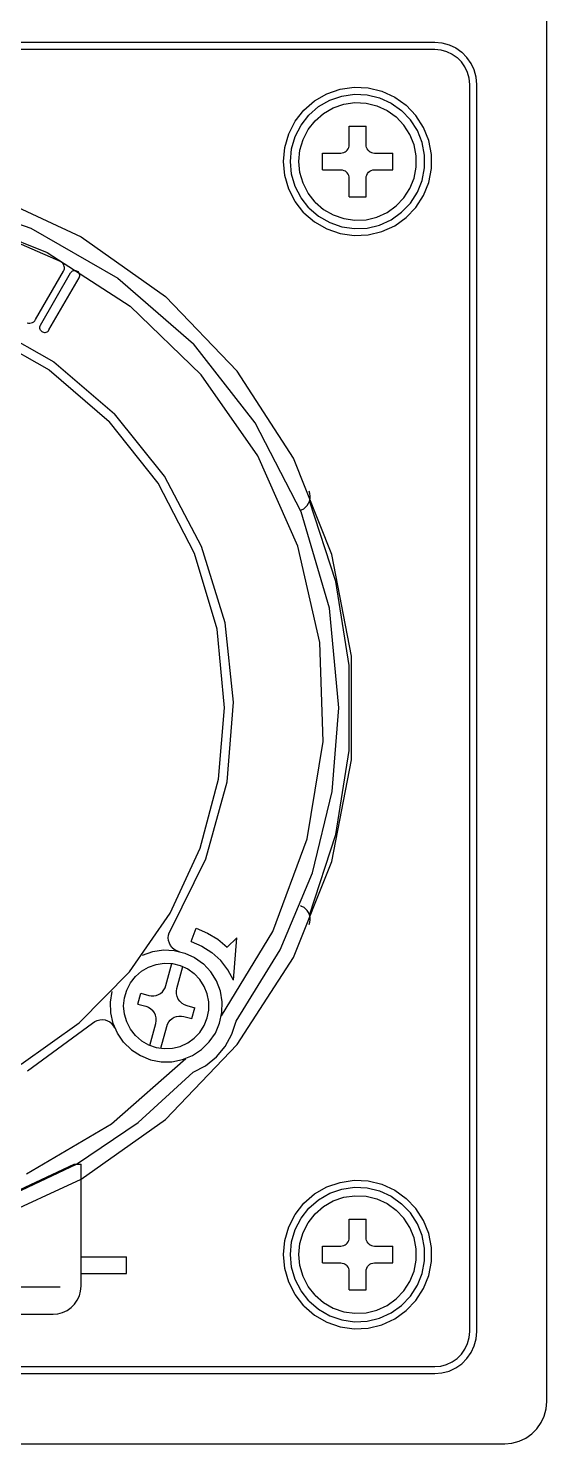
# Model space of a CAD drawing. Extents: x 151310 to 250336, y -70311 to -4848.
# Drawn here: x 224644.2 to 224672.6, y -24227.1 to -24149.6 of the extents above; entities that cross this region are included whole.
import ezdxf

# ---------------------------------------------------------------- set-up
doc = ezdxf.new("R2010")
doc.units = 0
doc.header["$LTSCALE"] = 300
doc.header["$MEASUREMENT"] = 0
doc.layers.add('1', color=7, linetype='CONTINUOUS')

msp = doc.modelspace()

# ---------------------------------------------------------------- linework, layer by layer
at = {"layer": '1'}
for p, q in [((224672.646, -24224.814), (224672.646, -24148.804)), ((224598.172, -24150.34), (224666.504, -24150.34)), ((224666.504, -24150.34), (224666.903, -24150.375)), ((224666.903, -24150.375), (224667.291, -24150.479)), ((224667.291, -24150.479), (224667.655, -24150.648)), ((224598.172, -24150.724), (224666.504, -24150.724)), ((224666.504, -24150.724), (224666.837, -24150.753)), ((224666.837, -24150.753), (224667.16, -24150.84)), ((224667.16, -24150.84), (224667.463, -24150.981)), ((224667.463, -24150.981), (224667.737, -24151.173)), ((224667.655, -24150.648), (224667.984, -24150.879)), ((224667.974, -24151.409), (224667.737, -24151.173)), ((224668.268, -24151.163), (224667.984, -24150.879)), ((224668.498, -24151.492), (224668.268, -24151.163)), ((224668.166, -24151.683), (224667.974, -24151.409)), ((224668.307, -24151.987), (224668.166, -24151.683)), ((224668.394, -24152.31), (224668.307, -24151.987)), ((224668.668, -24151.855), (224668.498, -24151.492)), ((224668.772, -24152.243), (224668.668, -24151.855)), ((224660.59, -24153.164), (224661.321, -24152.911)), ((224661.321, -24152.911), (224662.087, -24152.801)), ((224662.087, -24152.801), (224662.86, -24152.838)), ((224662.86, -24152.838), (224663.612, -24153.021)), ((224668.423, -24152.643), (224668.394, -24152.31)), ((224668.423, -24220.975), (224668.423, -24152.643)), ((224668.807, -24152.643), (224668.772, -24152.243)), ((224668.807, -24220.975), (224668.807, -24152.643)), ((224659.336, -24154.058), (224659.92, -24153.551)), ((224659.92, -24153.551), (224660.59, -24153.164)), ((224660.143, -24153.864), (224660.75, -24153.514)), ((224660.75, -24153.514), (224661.412, -24153.285)), ((224661.412, -24153.285), (224662.105, -24153.185)), ((224661.521, -24153.732), (224662.127, -24153.645)), ((224662.105, -24153.185), (224662.805, -24153.218)), ((224662.127, -24153.645), (224662.74, -24153.674)), ((224662.74, -24153.674), (224663.335, -24153.819)), ((224662.805, -24153.218), (224663.486, -24153.383)), ((224663.486, -24153.383), (224664.123, -24153.674)), ((224663.612, -24153.021), (224664.315, -24153.342)), ((224664.123, -24153.674), (224664.694, -24154.081)), ((224664.315, -24153.342), (224664.946, -24153.791)), ((224658.858, -24154.666), (224659.336, -24154.058)), ((224659.18, -24154.874), (224659.614, -24154.323)), ((224659.614, -24154.323), (224660.143, -24153.864)), ((224659.947, -24154.641), (224660.41, -24154.239)), ((224660.41, -24154.239), (224660.941, -24153.933)), ((224660.941, -24153.933), (224661.521, -24153.732)), ((224663.335, -24153.819), (224663.893, -24154.073)), ((224663.893, -24154.073), (224664.392, -24154.429)), ((224664.815, -24154.873), (224664.392, -24154.429)), ((224665.178, -24154.588), (224664.694, -24154.081)), ((224665.479, -24154.351), (224664.946, -24153.791)), ((224665.898, -24155.001), (224665.479, -24154.351)), ((224658.503, -24155.354), (224658.858, -24154.666)), ((224658.859, -24155.496), (224659.18, -24154.874)), ((224659.287, -24155.667), (224659.568, -24155.123)), ((224659.568, -24155.123), (224659.947, -24154.641)), ((224661.82, -24155.945), (224661.82, -24154.931)), ((224661.82, -24154.931), (224662.741, -24154.931)), ((224662.741, -24155.945), (224662.741, -24154.931)), ((224665.147, -24155.388), (224664.815, -24154.873)), ((224665.556, -24155.177), (224665.178, -24154.588)), ((224665.817, -24155.828), (224665.556, -24155.177)), ((224666.185, -24155.72), (224665.898, -24155.001)), ((224658.285, -24156.096), (224658.503, -24155.354)), ((224658.662, -24156.168), (224658.859, -24155.496)), ((224659.114, -24156.256), (224659.287, -24155.667)), ((224661.792, -24156.102), (224661.813, -24156.025)), ((224661.813, -24156.025), (224661.82, -24155.945)), ((224662.748, -24156.025), (224662.741, -24155.945)), ((224662.769, -24156.102), (224662.748, -24156.025)), ((224665.375, -24155.957), (224665.147, -24155.388)), ((224665.491, -24156.559), (224665.375, -24155.957)), ((224665.949, -24156.516), (224665.817, -24155.828)), ((224666.332, -24156.479), (224666.185, -24155.72)), ((224658.212, -24156.866), (224658.285, -24156.096)), ((224658.595, -24156.866), (224658.662, -24156.168)), ((224659.056, -24156.866), (224659.114, -24156.256)), ((224660.346, -24157.327), (224660.346, -24156.405)), ((224660.346, -24156.405), (224661.359, -24156.405)), ((224661.359, -24156.405), (224661.439, -24156.398)), ((224661.439, -24156.398), (224661.517, -24156.377)), ((224661.517, -24156.377), (224661.59, -24156.344)), ((224661.59, -24156.344), (224661.656, -24156.297)), ((224661.656, -24156.297), (224661.712, -24156.241)), ((224661.712, -24156.241), (224661.758, -24156.175)), ((224661.758, -24156.175), (224661.792, -24156.102)), ((224662.803, -24156.175), (224662.769, -24156.102)), ((224662.849, -24156.241), (224662.803, -24156.175)), ((224662.906, -24156.297), (224662.849, -24156.241)), ((224662.906, -24156.297), (224662.972, -24156.344)), ((224662.972, -24156.344), (224663.045, -24156.377)), ((224663.045, -24156.377), (224663.122, -24156.398)), ((224663.122, -24156.398), (224663.202, -24156.405)), ((224663.202, -24156.405), (224664.216, -24156.405)), ((224664.216, -24157.327), (224664.216, -24156.405)), ((224665.491, -24157.172), (224665.491, -24156.559)), ((224665.949, -24157.216), (224665.949, -24156.516)), ((224666.332, -24157.253), (224666.332, -24156.479)), ((224658.285, -24157.636), (224658.212, -24156.866)), ((224658.662, -24157.563), (224658.595, -24156.866)), ((224658.859, -24158.236), (224658.662, -24157.563)), ((224659.114, -24157.476), (224659.056, -24156.866)), ((224659.287, -24158.064), (224659.114, -24157.476)), ((224660.346, -24157.327), (224661.359, -24157.327)), ((224661.359, -24157.327), (224661.439, -24157.334)), ((224661.439, -24157.334), (224661.517, -24157.354)), ((224661.517, -24157.354), (224661.59, -24157.388)), ((224661.59, -24157.388), (224661.656, -24157.434)), ((224661.712, -24157.491), (224661.656, -24157.434)), ((224661.758, -24157.557), (224661.712, -24157.491)), ((224661.792, -24157.63), (224661.758, -24157.557)), ((224662.776, -24157.611), (224662.819, -24157.531)), ((224662.819, -24157.531), (224662.876, -24157.462)), ((224662.876, -24157.462), (224662.946, -24157.404)), ((224662.946, -24157.404), (224663.026, -24157.362)), ((224663.026, -24157.362), (224663.112, -24157.335)), ((224663.112, -24157.335), (224663.202, -24157.327)), ((224663.202, -24157.327), (224664.216, -24157.327)), ((224665.375, -24157.774), (224665.491, -24157.172)), ((224665.817, -24157.904), (224665.949, -24157.216)), ((224666.185, -24158.012), (224666.332, -24157.253)), ((224658.503, -24158.378), (224658.285, -24157.636)), ((224659.18, -24158.858), (224658.859, -24158.236)), ((224659.568, -24158.609), (224659.287, -24158.064)), ((224661.813, -24157.707), (224661.792, -24157.63)), ((224661.82, -24157.787), (224661.813, -24157.707)), ((224661.82, -24158.801), (224661.82, -24157.787)), ((224662.741, -24157.787), (224662.75, -24157.697)), ((224662.741, -24158.801), (224662.741, -24157.787)), ((224662.75, -24157.697), (224662.776, -24157.611)), ((224664.815, -24158.859), (224665.147, -24158.344)), ((224665.147, -24158.344), (224665.375, -24157.774)), ((224665.556, -24158.555), (224665.817, -24157.904)), ((224665.898, -24158.731), (224666.185, -24158.012)), ((224639.183, -24158.713), (224644.373, -24160.514)), ((224642.444, -24158.827), (224647.117, -24160.989)), ((224658.858, -24159.066), (224658.503, -24158.378)), ((224659.336, -24159.674), (224658.858, -24159.066)), ((224659.614, -24159.409), (224659.18, -24158.858)), ((224659.947, -24159.091), (224659.568, -24158.609)), ((224659.947, -24159.091), (224660.41, -24159.493)), ((224661.82, -24158.801), (224662.741, -24158.801)), ((224664.392, -24159.303), (224664.815, -24158.859)), ((224665.178, -24159.144), (224665.556, -24158.555)), ((224665.479, -24159.381), (224665.898, -24158.731)), ((224640.244, -24159.837), (224645.269, -24161.853)), ((224659.336, -24159.674), (224659.92, -24160.181)), ((224659.614, -24159.409), (224660.143, -24159.868)), ((224660.143, -24159.868), (224660.75, -24160.218)), ((224660.41, -24159.493), (224660.941, -24159.799)), ((224660.941, -24159.799), (224661.521, -24160)), ((224662.74, -24160.058), (224663.335, -24159.913)), ((224663.335, -24159.913), (224663.893, -24159.659)), ((224663.893, -24159.659), (224664.392, -24159.303)), ((224664.123, -24160.057), (224664.694, -24159.651)), ((224664.694, -24159.651), (224665.178, -24159.144)), ((224664.946, -24159.941), (224665.479, -24159.381)), ((224641.022, -24160.165), (224646.011, -24162.348)), ((224644.373, -24160.514), (224649.129, -24163.265)), ((224659.92, -24160.181), (224660.59, -24160.567)), ((224660.59, -24160.567), (224661.321, -24160.82)), ((224660.75, -24160.218), (224661.412, -24160.447)), ((224661.412, -24160.447), (224662.105, -24160.547)), ((224661.521, -24160), (224662.127, -24160.087)), ((224662.105, -24160.547), (224662.805, -24160.514)), ((224662.127, -24160.087), (224662.74, -24160.058)), ((224662.805, -24160.514), (224663.486, -24160.349)), ((224663.486, -24160.349), (224664.123, -24160.057)), ((224663.612, -24160.711), (224664.315, -24160.39)), ((224664.315, -24160.39), (224664.946, -24159.941)), ((224647.117, -24160.989), (224651.752, -24164.265)), ((224661.321, -24160.82), (224662.087, -24160.931)), ((224662.087, -24160.931), (224662.86, -24160.894)), ((224662.86, -24160.894), (224663.612, -24160.711)), ((224645.269, -24161.853), (224649.815, -24164.797)), ((224644.62, -24165.534), (224646.156, -24162.875)), ((224644.893, -24165.831), (224646.544, -24162.97)), ((224646.011, -24162.348), (224646.067, -24162.386)), ((224646.067, -24162.386), (224646.115, -24162.433)), ((224646.154, -24162.488), (224646.115, -24162.433)), ((224646.183, -24162.549), (224646.154, -24162.488)), ((224646.156, -24162.875), (224646.184, -24162.813)), ((224646.201, -24162.614), (224646.183, -24162.549)), ((224646.184, -24162.813), (224646.202, -24162.748)), ((224646.207, -24162.681), (224646.201, -24162.614)), ((224646.202, -24162.748), (224646.207, -24162.681)), ((224646.544, -24162.971), (224646.575, -24162.928)), ((224646.575, -24162.928), (224646.614, -24162.892)), ((224646.614, -24162.892), (224646.658, -24162.865)), ((224646.658, -24162.865), (224646.708, -24162.846)), ((224646.708, -24162.846), (224646.76, -24162.838)), ((224646.76, -24162.838), (224646.812, -24162.839)), ((224646.812, -24162.839), (224646.864, -24162.851)), ((224646.864, -24162.851), (224646.911, -24162.873)), ((224646.911, -24162.873), (224646.954, -24162.904)), ((224646.99, -24162.942), (224646.954, -24162.904)), ((224647.018, -24162.987), (224646.99, -24162.942)), ((224647.037, -24163.036), (224647.018, -24162.987)), ((224645.358, -24166.1), (224647.01, -24163.239)), ((224647.01, -24163.24), (224647.032, -24163.192)), ((224647.032, -24163.192), (224647.043, -24163.141)), ((224647.045, -24163.088), (224647.037, -24163.036)), ((224647.043, -24163.141), (224647.045, -24163.088)), ((224649.129, -24163.265), (224653.278, -24166.865)), ((224655.68, -24168.363), (224651.752, -24164.265)), ((224649.815, -24164.797), (224653.712, -24168.557)), ((224641.816, -24165.692), (224645.62, -24167.852)), ((224644.17, -24165.707), (224644.242, -24165.723)), ((224644.242, -24165.723), (224644.317, -24165.725)), ((224644.317, -24165.725), (224644.39, -24165.712)), ((224644.39, -24165.712), (224644.46, -24165.686)), ((224644.46, -24165.686), (224644.523, -24165.646)), ((224644.523, -24165.646), (224644.577, -24165.595)), ((224644.577, -24165.595), (224644.621, -24165.534)), ((224644.857, -24165.974), (224644.86, -24165.924)), ((224644.863, -24166.023), (224644.857, -24165.974)), ((224644.86, -24165.924), (224644.872, -24165.876)), ((224644.878, -24166.07), (224644.863, -24166.023)), ((224644.872, -24165.876), (224644.893, -24165.831)), ((224644.902, -24166.114), (224644.878, -24166.07)), ((224644.933, -24166.153), (224644.902, -24166.114)), ((224645.33, -24166.14), (224645.358, -24166.1)), ((224641.608, -24166.144), (224645.372, -24168.287)), ((224644.933, -24166.153), (224644.97, -24166.185)), ((224644.97, -24166.185), (224645.013, -24166.21)), ((224645.013, -24166.21), (224645.06, -24166.226)), ((224645.06, -24166.226), (224645.109, -24166.234)), ((224645.109, -24166.234), (224645.159, -24166.232)), ((224645.159, -24166.232), (224645.207, -24166.222)), ((224645.207, -24166.222), (224645.253, -24166.202)), ((224645.253, -24166.202), (224645.294, -24166.175)), ((224645.294, -24166.175), (224645.33, -24166.14)), ((224656.672, -24171.185), (224653.278, -24166.865)), ((224645.372, -24168.287), (224648.66, -24171.106)), ((224645.62, -24167.852), (224648.949, -24170.689)), ((224658.758, -24173.132), (224655.68, -24168.363)), ((224656.816, -24172.995), (224653.712, -24168.557)), ((224651.685, -24174.102), (224648.949, -24170.689)), ((224651.35, -24174.5), (224648.66, -24171.106)), ((224659.187, -24176.069), (224656.672, -24171.185)), ((224659.01, -24177.945), (224656.816, -24172.995)), ((224660.875, -24178.398), (224658.758, -24173.132)), ((224653.346, -24178.344), (224651.35, -24174.5)), ((224653.73, -24177.969), (224651.685, -24174.102)), ((224659.661, -24175.066), (224659.618, -24174.937)), ((224659.648, -24175.47), (224659.676, -24175.337)), ((224659.681, -24175.201), (224659.661, -24175.066)), ((224659.676, -24175.337), (224659.681, -24175.201)), ((224659.14, -24175.98), (224659.201, -24175.955)), ((224660.734, -24181.34), (224659.187, -24176.069)), ((224659.202, -24175.955), (224659.323, -24175.893)), ((224659.323, -24175.893), (224659.431, -24175.811)), ((224659.431, -24175.811), (224659.523, -24175.71)), ((224659.523, -24175.71), (224659.596, -24175.596)), ((224659.596, -24175.596), (224659.648, -24175.47)), ((224661.092, -24179.886), (224659.65, -24175.461)), ((224654.573, -24182.498), (224653.346, -24178.344)), ((224655.011, -24182.151), (224653.73, -24177.969)), ((224660.215, -24183.225), (224659.01, -24177.945)), ((224661.953, -24183.971), (224660.875, -24178.398)), ((224661.822, -24184.482), (224661.092, -24179.886)), ((224661.256, -24186.809), (224660.734, -24181.34)), ((224655.482, -24186.499), (224655.011, -24182.151)), ((224654.987, -24186.809), (224654.573, -24182.498)), ((224660.385, -24188.637), (224660.215, -24183.225)), ((224661.822, -24189.136), (224661.822, -24184.482)), ((224661.953, -24189.647), (224661.953, -24183.971)), ((224654.649, -24190.709), (224654.987, -24186.809)), ((224655.127, -24190.859), (224655.482, -24186.499)), ((224660.892, -24191.379), (224661.256, -24186.809)), ((224659.514, -24193.982), (224660.385, -24188.637)), ((224661.092, -24193.732), (224661.822, -24189.136)), ((224660.875, -24195.22), (224661.953, -24189.647)), ((224653.644, -24194.493), (224654.649, -24190.709)), ((224653.959, -24195.074), (224655.127, -24190.859)), ((224659.811, -24195.835), (224660.892, -24191.379)), ((224657.634, -24199.061), (224659.514, -24193.982)), ((224659.65, -24198.157), (224661.092, -24193.732)), ((224652.002, -24198.047), (224653.644, -24194.493)), ((224652.018, -24198.994), (224653.959, -24195.074)), ((224658.758, -24200.486), (224660.875, -24195.22)), ((224658.039, -24200.064), (224659.811, -24195.835)), ((224659.14, -24197.638), (224659.201, -24197.662)), ((224659.202, -24197.662), (224659.323, -24197.724)), ((224659.323, -24197.724), (224659.431, -24197.807)), ((224659.523, -24197.907), (224659.431, -24197.807)), ((224659.596, -24198.022), (224659.523, -24197.907)), ((224649.774, -24201.265), (224652.002, -24198.047)), ((224659.648, -24198.148), (224659.596, -24198.022)), ((224659.618, -24198.68), (224659.661, -24198.551)), ((224659.676, -24198.281), (224659.648, -24198.148)), ((224659.661, -24198.551), (224659.681, -24198.417)), ((224659.681, -24198.417), (224659.676, -24198.281)), ((224651.903, -24199.408), (224651.915, -24199.264)), ((224651.919, -24199.553), (224651.903, -24199.408)), ((224651.915, -24199.264), (224651.954, -24199.124)), ((224651.954, -24199.124), (224652.018, -24198.994)), ((224653.151, -24199.598), (224653.426, -24198.88)), ((224653.426, -24198.88), (224654.044, -24199.139)), ((224654.044, -24199.139), (224654.617, -24199.484)), ((224654.815, -24203.684), (224657.634, -24199.061)), ((224655.134, -24199.908), (224655.659, -24199.401)), ((224655.481, -24201.718), (224655.659, -24199.401)), ((224650.491, -24200.353), (224651.05, -24200.155)), ((224651.05, -24200.155), (224651.636, -24200.067)), ((224651.636, -24200.067), (224652.229, -24200.094)), ((224651.962, -24199.692), (224651.919, -24199.553)), ((224652.03, -24199.82), (224651.962, -24199.692)), ((224652.121, -24199.933), (224652.03, -24199.82)), ((224652.121, -24199.933), (224652.232, -24200.027)), ((224652.229, -24200.094), (224652.805, -24200.234)), ((224652.232, -24200.027), (224652.358, -24200.098)), ((224652.358, -24200.098), (224652.496, -24200.145)), ((224652.805, -24200.234), (224653.343, -24200.482)), ((224653.151, -24199.598), (224653.748, -24199.85)), ((224653.748, -24199.85), (224654.295, -24200.2)), ((224654.295, -24200.2), (224654.774, -24200.636)), ((224654.617, -24199.484), (224655.134, -24199.908)), ((224655.621, -24203.959), (224658.039, -24200.064)), ((224650.435, -24201.227), (224650.821, -24201.004)), ((224650.821, -24201.004), (224651.242, -24200.858)), ((224651.242, -24200.858), (224651.682, -24200.795)), ((224651.682, -24200.795), (224652.127, -24200.816)), ((224651.775, -24202.016), (224652.098, -24200.812)), ((224652.127, -24200.816), (224652.56, -24200.921)), ((224652.369, -24202.175), (224652.691, -24200.971)), ((224652.56, -24200.921), (224652.965, -24201.106)), ((224653.343, -24200.482), (224653.824, -24200.83)), ((224654.229, -24201.263), (224653.824, -24200.83)), ((224655.174, -24201.147), (224654.774, -24200.636)), ((224655.68, -24205.255), (224658.758, -24200.486)), ((224647.024, -24204.052), (224649.774, -24201.265)), ((224649.824, -24201.868), (224650.099, -24201.518)), ((224650.099, -24201.518), (224650.435, -24201.227)), ((224652.965, -24201.106), (224653.327, -24201.364)), ((224653.634, -24201.687), (224653.327, -24201.364)), ((224653.875, -24202.061), (224653.634, -24201.687)), ((224654.543, -24201.765), (224654.229, -24201.263)), ((224654.755, -24202.319), (224654.543, -24201.765)), ((224655.481, -24201.718), (224655.174, -24201.147)), ((224648.73, -24202.919), (224648.829, -24202.334)), ((224649.494, -24202.691), (224649.62, -24202.264)), ((224649.62, -24202.264), (224649.824, -24201.868)), ((224650.231, -24203.034), (224650.39, -24202.44)), ((224650.39, -24202.44), (224650.835, -24202.559)), ((224650.835, -24202.559), (224650.967, -24202.582)), ((224651.101, -24202.582), (224651.232, -24202.559)), ((224651.232, -24202.559), (224651.358, -24202.513)), ((224651.358, -24202.513), (224651.474, -24202.446)), ((224651.474, -24202.446), (224651.577, -24202.36)), ((224651.577, -24202.36), (224651.663, -24202.258)), ((224651.663, -24202.258), (224651.729, -24202.142)), ((224651.729, -24202.142), (224651.775, -24202.016)), ((224652.344, -24202.324), (224652.369, -24202.175)), ((224652.349, -24202.474), (224652.344, -24202.324)), ((224652.383, -24202.621), (224652.349, -24202.474)), ((224654.041, -24202.474), (224653.875, -24202.061)), ((224654.125, -24202.912), (224654.041, -24202.474)), ((224654.856, -24202.903), (224654.755, -24202.319)), ((224648.746, -24203.512), (224648.73, -24202.919)), ((224649.452, -24203.134), (224649.494, -24202.691)), ((224649.494, -24203.577), (224649.452, -24203.134)), ((224650.231, -24203.034), (224650.676, -24203.153)), ((224650.676, -24203.153), (224650.817, -24203.206)), ((224650.817, -24203.206), (224650.944, -24203.285)), ((224650.944, -24203.285), (224651.054, -24203.388)), ((224650.967, -24202.582), (224651.101, -24202.582)), ((224652.446, -24202.758), (224652.383, -24202.621)), ((224652.533, -24202.88), (224652.446, -24202.758)), ((224652.533, -24202.88), (224652.643, -24202.983)), ((224652.643, -24202.983), (224652.771, -24203.063)), ((224652.771, -24203.063), (224652.912, -24203.116)), ((224652.912, -24203.116), (224653.356, -24203.235)), ((224653.197, -24203.828), (224653.356, -24203.235)), ((224654.125, -24203.357), (224654.125, -24202.912)), ((224654.843, -24203.496), (224654.856, -24202.903)), ((224643.835, -24206.323), (224647.024, -24204.052)), ((224644.19, -24206.691), (224647.754, -24204.075)), ((224647.755, -24204.075), (224647.872, -24203.989)), ((224647.872, -24203.989), (224648.003, -24203.926)), ((224648.003, -24203.926), (224648.143, -24203.89)), ((224648.143, -24203.89), (224648.288, -24203.88)), ((224648.288, -24203.88), (224648.432, -24203.898)), ((224648.432, -24203.898), (224648.57, -24203.943)), ((224648.57, -24203.943), (224648.698, -24204.013)), ((224648.698, -24204.013), (224648.809, -24204.105)), ((224648.875, -24204.09), (224648.746, -24203.512)), ((224648.902, -24204.217), (224648.809, -24204.105)), ((224649.113, -24204.633), (224648.875, -24204.09)), ((224649.62, -24204.005), (224649.494, -24203.577)), ((224649.824, -24204.4), (224649.62, -24204.005)), ((224650.896, -24205.297), (224651.219, -24204.093)), ((224651.142, -24203.51), (224651.054, -24203.388)), ((224651.204, -24203.647), (224651.142, -24203.51)), ((224651.238, -24203.794), (224651.204, -24203.647)), ((224651.219, -24204.093), (224651.243, -24203.944)), ((224651.243, -24203.944), (224651.238, -24203.794)), ((224651.858, -24204.126), (224651.925, -24204.011)), ((224651.925, -24204.011), (224652.011, -24203.908)), ((224652.011, -24203.908), (224652.113, -24203.822)), ((224652.113, -24203.822), (224652.229, -24203.755)), ((224652.229, -24203.755), (224652.355, -24203.709)), ((224652.355, -24203.709), (224652.487, -24203.686)), ((224652.487, -24203.686), (224652.621, -24203.686)), ((224652.621, -24203.686), (224652.753, -24203.709)), ((224652.753, -24203.709), (224653.197, -24203.828)), ((224653.875, -24204.207), (224654.041, -24203.794)), ((224654.041, -24203.794), (224654.125, -24203.357)), ((224654.482, -24204.619), (224654.717, -24204.075)), ((224654.717, -24204.075), (224654.843, -24203.496)), ((224655.39, -24204.683), (224655.622, -24203.959)), ((224648.971, -24204.345), (224648.902, -24204.217)), ((224649.451, -24205.12), (224649.113, -24204.633)), ((224650.099, -24204.75), (224649.824, -24204.4)), ((224650.099, -24204.75), (224650.435, -24205.042)), ((224651.49, -24205.456), (224651.812, -24204.252)), ((224651.812, -24204.252), (224651.858, -24204.126)), ((224653.327, -24204.904), (224653.634, -24204.582)), ((224653.634, -24204.582), (224653.875, -24204.207)), ((224654.146, -24205.108), (224654.482, -24204.619)), ((224655.023, -24205.348), (224655.39, -24204.683)), ((224649.451, -24205.12), (224649.877, -24205.533)), ((224649.877, -24205.533), (224650.373, -24205.857)), ((224650.435, -24205.042), (224650.821, -24205.264)), ((224650.821, -24205.264), (224651.242, -24205.41)), ((224651.242, -24205.41), (224651.682, -24205.473)), ((224651.682, -24205.473), (224652.127, -24205.452)), ((224651.752, -24209.353), (224655.68, -24205.255)), ((224652.127, -24205.452), (224652.56, -24205.347)), ((224652.56, -24205.347), (224652.965, -24205.162)), ((224652.965, -24205.162), (224653.327, -24204.904)), ((224653.228, -24205.85), (224653.723, -24205.523)), ((224653.723, -24205.523), (224654.146, -24205.108)), ((224654.535, -24205.93), (224655.023, -24205.348)), ((224648.796, -24209.593), (224652.86, -24206.014)), ((224650.373, -24205.857), (224650.923, -24206.079)), ((224650.923, -24206.079), (224651.505, -24206.192)), ((224651.505, -24206.192), (224652.098, -24206.19)), ((224652.098, -24206.19), (224652.68, -24206.075)), ((224652.68, -24206.075), (224653.228, -24205.85)), ((224653.271, -24206.761), (224653.943, -24206.407)), ((224653.943, -24206.407), (224654.535, -24205.93)), ((224650.251, -24209.511), (224653.271, -24206.761)), ((224646.875, -24211.808), (224650.251, -24209.511)), ((224647.117, -24212.629), (224651.752, -24209.353)), ((224644.121, -24212.327), (224648.796, -24209.593)), ((224642.192, -24213.927), (224646.744, -24211.808)), ((224642.285, -24213.963), (224646.875, -24211.808)), ((224646.744, -24211.808), (224647.117, -24211.808)), ((224647.117, -24218.487), (224647.117, -24211.808)), ((224642.444, -24214.791), (224647.117, -24212.629)), ((224659.92, -24213.437), (224660.59, -24213.051)), ((224660.143, -24213.75), (224660.75, -24213.4)), ((224660.59, -24213.051), (224661.321, -24212.798)), ((224660.75, -24213.4), (224661.412, -24213.171)), ((224661.321, -24212.798), (224662.087, -24212.688)), ((224661.412, -24213.171), (224662.105, -24213.071)), ((224662.087, -24212.688), (224662.86, -24212.724)), ((224662.105, -24213.071), (224662.805, -24213.104)), ((224662.805, -24213.104), (224663.486, -24213.27)), ((224662.86, -24212.724), (224663.612, -24212.907)), ((224663.486, -24213.27), (224664.123, -24213.561)), ((224663.612, -24212.907), (224664.315, -24213.228)), ((224664.315, -24213.228), (224664.946, -24213.677)), ((224658.858, -24214.552), (224659.336, -24213.944)), ((224659.336, -24213.944), (224659.92, -24213.437)), ((224659.614, -24214.209), (224660.143, -24213.75)), ((224659.947, -24214.527), (224660.41, -24214.125)), ((224660.41, -24214.125), (224660.941, -24213.819)), ((224660.941, -24213.819), (224661.521, -24213.618)), ((224661.521, -24213.618), (224662.127, -24213.531)), ((224662.127, -24213.531), (224662.74, -24213.56)), ((224662.74, -24213.56), (224663.335, -24213.705)), ((224663.335, -24213.705), (224663.893, -24213.96)), ((224663.893, -24213.96), (224664.392, -24214.315)), ((224664.123, -24213.561), (224664.694, -24213.967)), ((224665.178, -24214.474), (224664.694, -24213.967)), ((224665.479, -24214.237), (224664.946, -24213.677)), ((224658.503, -24215.24), (224658.858, -24214.552)), ((224658.859, -24215.382), (224659.18, -24214.76)), ((224659.18, -24214.76), (224659.614, -24214.209)), ((224659.568, -24215.009), (224659.947, -24214.527)), ((224661.82, -24215.831), (224661.82, -24214.817)), ((224661.82, -24214.817), (224662.741, -24214.817)), ((224662.741, -24215.831), (224662.741, -24214.817)), ((224664.815, -24214.759), (224664.392, -24214.315)), ((224665.147, -24215.275), (224664.815, -24214.759)), ((224665.556, -24215.063), (224665.178, -24214.474)), ((224665.898, -24214.888), (224665.479, -24214.237)), ((224666.185, -24215.606), (224665.898, -24214.888)), ((224658.285, -24215.982), (224658.503, -24215.24)), ((224658.662, -24216.055), (224658.859, -24215.382)), ((224659.114, -24216.142), (224659.287, -24215.554)), ((224659.287, -24215.554), (224659.568, -24215.009)), ((224665.375, -24215.844), (224665.147, -24215.275)), ((224665.817, -24215.714), (224665.556, -24215.063)), ((224665.949, -24216.402), (224665.817, -24215.714)), ((224666.332, -24216.365), (224666.185, -24215.606)), ((224658.212, -24216.752), (224658.285, -24215.982)), ((224658.595, -24216.752), (224658.662, -24216.055)), ((224659.056, -24216.752), (224659.114, -24216.142)), ((224660.346, -24217.213), (224660.346, -24216.291)), ((224660.346, -24216.291), (224661.359, -24216.291)), ((224661.359, -24216.291), (224661.439, -24216.284)), ((224661.439, -24216.284), (224661.517, -24216.264)), ((224661.517, -24216.264), (224661.59, -24216.23)), ((224661.59, -24216.23), (224661.656, -24216.184)), ((224661.656, -24216.184), (224661.712, -24216.127)), ((224661.712, -24216.127), (224661.758, -24216.061)), ((224661.758, -24216.061), (224661.792, -24215.988)), ((224661.792, -24215.988), (224661.813, -24215.911)), ((224661.813, -24215.911), (224661.82, -24215.831)), ((224662.748, -24215.911), (224662.741, -24215.831)), ((224662.769, -24215.988), (224662.748, -24215.911)), ((224662.803, -24216.061), (224662.769, -24215.988)), ((224662.849, -24216.127), (224662.803, -24216.061)), ((224662.906, -24216.184), (224662.849, -24216.127)), ((224662.906, -24216.184), (224662.972, -24216.23)), ((224662.972, -24216.23), (224663.045, -24216.264)), ((224663.045, -24216.264), (224663.122, -24216.284)), ((224663.122, -24216.284), (224663.202, -24216.291)), ((224663.202, -24216.291), (224664.216, -24216.291)), ((224664.216, -24217.213), (224664.216, -24216.291)), ((224665.491, -24216.446), (224665.375, -24215.844)), ((224665.491, -24217.059), (224665.491, -24216.446)), ((224665.949, -24217.102), (224665.949, -24216.402)), ((224666.332, -24217.139), (224666.332, -24216.365)), ((224647.117, -24216.875), (224649.613, -24216.875)), ((224649.613, -24217.796), (224649.613, -24216.875)), ((224658.285, -24217.522), (224658.212, -24216.752)), ((224658.662, -24217.45), (224658.595, -24216.752)), ((224659.114, -24217.362), (224659.056, -24216.752)), ((224660.346, -24217.213), (224661.359, -24217.213)), ((224661.359, -24217.213), (224661.439, -24217.22)), ((224661.439, -24217.22), (224661.517, -24217.241)), ((224661.517, -24217.241), (224661.59, -24217.275)), ((224661.59, -24217.275), (224661.656, -24217.321)), ((224662.876, -24217.348), (224662.946, -24217.29)), ((224662.946, -24217.29), (224663.026, -24217.248)), ((224663.026, -24217.248), (224663.112, -24217.222)), ((224663.112, -24217.222), (224663.202, -24217.213)), ((224663.202, -24217.213), (224664.216, -24217.213)), ((224665.375, -24217.661), (224665.491, -24217.059)), ((224665.817, -24217.79), (224665.949, -24217.102)), ((224666.185, -24217.899), (224666.332, -24217.139)), ((224647.117, -24217.796), (224649.613, -24217.796)), ((224658.503, -24218.265), (224658.285, -24217.522)), ((224658.859, -24218.122), (224658.662, -24217.45)), ((224659.287, -24217.951), (224659.114, -24217.362)), ((224659.568, -24218.496), (224659.287, -24217.951)), ((224661.712, -24217.377), (224661.656, -24217.321)), ((224661.758, -24217.443), (224661.712, -24217.377)), ((224661.792, -24217.516), (224661.758, -24217.443)), ((224661.813, -24217.593), (224661.792, -24217.516)), ((224661.82, -24217.673), (224661.813, -24217.593)), ((224661.82, -24218.687), (224661.82, -24217.673)), ((224662.741, -24217.673), (224662.75, -24217.584)), ((224662.741, -24218.687), (224662.741, -24217.673)), ((224662.75, -24217.584), (224662.776, -24217.497)), ((224662.776, -24217.497), (224662.819, -24217.418)), ((224662.819, -24217.418), (224662.876, -24217.348)), ((224665.147, -24218.23), (224665.375, -24217.661)), ((224665.556, -24218.441), (224665.817, -24217.79)), ((224665.898, -24218.617), (224666.185, -24217.899)), ((224618.954, -24218.528), (224645.973, -24218.528)), ((224647.025, -24219.013), (224647.094, -24218.754)), ((224647.094, -24218.754), (224647.117, -24218.487)), ((224658.858, -24218.952), (224658.503, -24218.265)), ((224659.18, -24218.745), (224658.859, -24218.122)), ((224659.614, -24219.295), (224659.18, -24218.745)), ((224659.947, -24218.977), (224659.568, -24218.496)), ((224661.82, -24218.687), (224662.741, -24218.687)), ((224664.392, -24219.189), (224664.815, -24218.745)), ((224664.815, -24218.745), (224665.147, -24218.23)), ((224665.178, -24219.03), (224665.556, -24218.441)), ((224665.479, -24219.268), (224665.898, -24218.617)), ((224646.569, -24219.664), (224646.758, -24219.474)), ((224646.758, -24219.474), (224646.912, -24219.255)), ((224646.912, -24219.255), (224647.025, -24219.013)), ((224659.336, -24219.56), (224658.858, -24218.952)), ((224659.336, -24219.56), (224659.92, -24220.067)), ((224659.614, -24219.295), (224660.143, -24219.754)), ((224659.947, -24218.977), (224660.41, -24219.379)), ((224660.41, -24219.379), (224660.941, -24219.685)), ((224663.335, -24219.799), (224663.893, -24219.545)), ((224663.893, -24219.545), (224664.392, -24219.189)), ((224664.123, -24219.944), (224664.694, -24219.537)), ((224664.694, -24219.537), (224665.178, -24219.03)), ((224664.946, -24219.827), (224665.479, -24219.268)), ((224619.094, -24220.023), (224645.582, -24220.023)), ((224645.582, -24220.023), (224645.848, -24220)), ((224645.848, -24220), (224646.107, -24219.93)), ((224646.107, -24219.93), (224646.349, -24219.817)), ((224646.349, -24219.817), (224646.569, -24219.664)), ((224659.92, -24220.067), (224660.59, -24220.454)), ((224660.143, -24219.754), (224660.75, -24220.104)), ((224660.75, -24220.104), (224661.412, -24220.334)), ((224660.941, -24219.685), (224661.521, -24219.886)), ((224661.412, -24220.334), (224662.105, -24220.433)), ((224661.521, -24219.886), (224662.127, -24219.973)), ((224662.105, -24220.433), (224662.805, -24220.4)), ((224662.127, -24219.973), (224662.74, -24219.944)), ((224662.74, -24219.944), (224663.335, -24219.799)), ((224662.805, -24220.4), (224663.486, -24220.235)), ((224663.486, -24220.235), (224664.123, -24219.944)), ((224663.612, -24220.598), (224664.315, -24220.276)), ((224664.315, -24220.276), (224664.946, -24219.827)), ((224660.59, -24220.454), (224661.321, -24220.707)), ((224661.321, -24220.707), (224662.087, -24220.817)), ((224662.087, -24220.817), (224662.86, -24220.78)), ((224662.86, -24220.78), (224663.612, -24220.598)), ((224668.394, -24221.308), (224668.423, -24220.975)), ((224668.772, -24221.375), (224668.807, -24220.975)), ((224667.974, -24222.209), (224668.166, -24221.935)), ((224668.166, -24221.935), (224668.307, -24221.631)), ((224668.307, -24221.631), (224668.394, -24221.308)), ((224668.498, -24222.127), (224668.668, -24221.763)), ((224668.668, -24221.763), (224668.772, -24221.375)), ((224667.16, -24222.779), (224667.463, -24222.637)), ((224667.463, -24222.637), (224667.737, -24222.445)), ((224667.737, -24222.445), (224667.974, -24222.209)), ((224667.984, -24222.739), (224668.268, -24222.455)), ((224668.268, -24222.455), (224668.498, -24222.127)), ((224598.172, -24222.894), (224666.504, -24222.894)), ((224598.172, -24223.278), (224666.504, -24223.278)), ((224666.504, -24222.894), (224666.837, -24222.865)), ((224666.504, -24223.278), (224666.903, -24223.243)), ((224666.837, -24222.865), (224667.16, -24222.779)), ((224666.903, -24223.243), (224667.291, -24223.139)), ((224667.291, -24223.139), (224667.655, -24222.97)), ((224667.655, -24222.97), (224667.984, -24222.739)), ((224672.611, -24225.214), (224672.646, -24224.814)), ((224672.337, -24225.965), (224672.507, -24225.602)), ((224672.507, -24225.602), (224672.611, -24225.214)), ((224671.494, -24226.808), (224671.823, -24226.578)), ((224671.823, -24226.578), (224672.107, -24226.294)), ((224672.107, -24226.294), (224672.337, -24225.965)), ((224594.333, -24227.117), (224670.342, -24227.117)), ((224670.342, -24227.117), (224670.742, -24227.082)), ((224670.742, -24227.082), (224671.13, -24226.978)), ((224671.13, -24226.978), (224671.494, -24226.808))]:
    msp.add_line(p, q, dxfattribs=at)

doc.saveas('drawing.dxf')
